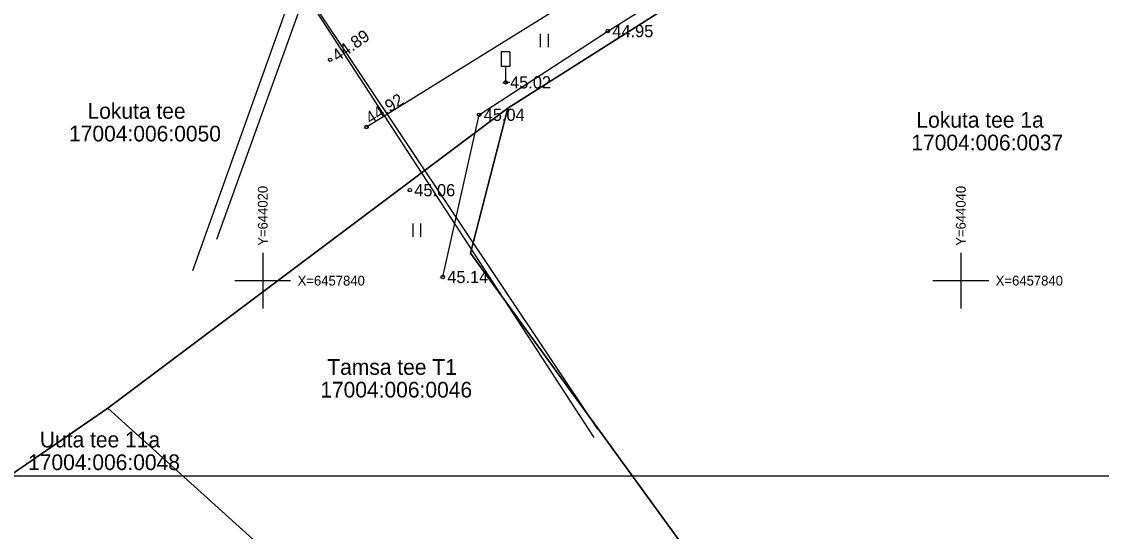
# Model space of a CAD drawing. Extents: x 631995 to 644424, y 6444071 to 6458238.
# Drawn here: x 644013.09 to 644044.03, y 6457832.81 to 6457847.43 of the extents above; entities that cross this region are included whole.
import ezdxf

# ---------------------------------------------------------------- set-up
doc = ezdxf.new("R2010")
doc.units = 0
for name, color, linetype in [('AED', 7, 'Continuous'), ('HALJASTUS', 7, 'Continuous'), ('KORGUS', 7, 'Continuous'), ('KTRASS', 7, 'Continuous'), ('LIIKLUS', 7, 'Continuous'), ('MOOTKOOD', 7, 'Continuous'), ('MOOTKORG', 7, 'Continuous'), ('MOOTMPUNKT', 7, 'Continuous'), ('MOOTNR', 7, 'Continuous'), ('MPOHULIIN', 7, 'Continuous'), ('PIIR', 7, 'Continuous'), ('SIOHULIIN', 7, 'Continuous'), ('TEE', 7, 'Continuous'), ('VORK', 7, 'Continuous'), ('VORMISTUS', 7, 'Continuous'), ('VTRASS', 7, 'Continuous')]:
    doc.layers.add(name, color=color, linetype=linetype)

msp = doc.modelspace()

# ---------------------------------------------------------------- linework, layer by layer
at = {"layer": 'AED'}
msp.add_lwpolyline([(644025.159, 6457840.106), (644026.202, 6457844.757), (644029.888, 6457847.156), (644036.61, 6457851.377), (644041.982, 6457854.765), (644047.072, 6457857.96)], dxfattribs=at)
at = {"layer": 'HALJASTUS'}
for p, q in [((644027.948, 6457847.079), (644027.948, 6457846.699)), ((644028.176, 6457847.079), (644028.176, 6457846.699)), ((644024.297, 6457841.638), (644024.297, 6457841.257)), ((644024.524, 6457841.638), (644024.524, 6457841.257))]:
    msp.add_line(p, q, dxfattribs=at)
at = {"layer": 'KORGUS'}
for centre in [(644029.888, 6457847.156), (644021.933, 6457846.334), (644026.202, 6457844.757), (644022.972, 6457844.405), (644024.213, 6457842.594), (644025.159, 6457840.106)]:
    msp.add_circle(centre, 0.05, dxfattribs=at)
at = {"layer": 'KTRASS'}
msp.add_line((644021.863, 6457851.14), (644017.984, 6457840.286), dxfattribs=at)
at = {"layer": 'LIIKLUS'}
for p, q in [((644026.833, 6457846.561), (644026.833, 6457846.136)), ((644027.083, 6457846.561), (644026.833, 6457846.561)), ((644027.083, 6457846.561), (644027.083, 6457846.136)), ((644027.083, 6457846.136), (644026.833, 6457846.136)), ((644026.958, 6457846.136), (644026.958, 6457845.686)), ((644027.083, 6457845.686), (644026.958, 6457845.686))]:
    msp.add_line(p, q, dxfattribs=at)
at = {"layer": 'MOOTMPUNKT'}
msp.add_circle((644026.958, 6457845.686), 0.05, dxfattribs=at)
at = {"layer": 'MPOHULIIN'}
msp.add_line((644018.598, 6457852.225), (644029.483, 6457835.507), dxfattribs=at)
at = {"layer": 'PIIR'}
for points in [[(644012.86, 6457850.92), (644071.64, 6457883.69), (644077.08, 6457874.74), (644129.01, 6457863.28), (644173.15, 6457834.75), (644182.27, 6457828.86), (644182.93, 6457826.97), (644180.68, 6457822.12), (644179.37, 6457819.99), (644178.89, 6457817.33), (644176.91, 6457818.17), (644123.76, 6457854.52), (644063.67, 6457866.55), (644047.3, 6457857.81), (644027.02, 6457844.95), (644015.56, 6457836.34), (644009.42, 6457832.12)], [(644027.02, 6457844.95), (644047.3, 6457857.81), (644073.49, 6457814.92), (644052.27, 6457804.54), (644025.95, 6457840.79)], [(643999.66, 6457800.61), (644009.42, 6457832.12), (644015.56, 6457836.34), (644024.57, 6457828.2), (644009.22, 6457815.14)]]:
    msp.add_lwpolyline(points, close=True, dxfattribs=at)
msp.add_lwpolyline([(644060.34, 6457762.97), (644062.47, 6457766.56), (644056.78, 6457779.28), (644024.57, 6457828.2), (644015.56, 6457836.34), (644027.02, 6457844.95), (644025.95, 6457840.79), (644052.27, 6457804.54), (644068.6, 6457772.82), (644071.37, 6457766.77), (644081.11, 6457745.42)], dxfattribs=at)
at = {"layer": 'SIOHULIIN'}
msp.add_lwpolyline([(644029.604, 6457835.742), (644018.598, 6457852.225), (644060.978, 6457877.649), (644083.057, 6457872.926)], dxfattribs=at)
at = {"layer": 'TEE'}
msp.add_lwpolyline([(644066.571, 6457868.382), (644062.07, 6457867.559), (644058.209, 6457866.232), (644053.67, 6457864.329), (644047.298, 6457860.423), (644041.075, 6457856.208), (644035.771, 6457852.681), (644029.227, 6457848.289), (644022.972, 6457844.405)], dxfattribs=at)
at = {"layer": 'VORK'}
for p, q in [((644020, 6457840.8), (644020, 6457839.2)), ((644040, 6457840.8), (644040, 6457839.2)), ((644019.2, 6457840), (644020.8, 6457840)), ((644039.2, 6457840), (644040.8, 6457840))]:
    msp.add_line(p, q, dxfattribs=at)
at = {"layer": 'VORMISTUS'}
msp.add_lwpolyline([(644082.479, 6457890.992), (644082.479, 6457834.392), (644003.879, 6457834.392), (644003.879, 6457890.992)], close=True, dxfattribs=at)
at = {"layer": 'VTRASS'}
msp.add_lwpolyline([(644083.279, 6457868.233), (644060.783, 6457872.902), (644041.958, 6457862.568), (644022.109, 6457850.728), (644018.674, 6457841.183)], dxfattribs=at)

# ---------------------------------------------------------------- texts
at = {"layer": 'KORGUS'}
for s, rotation, p in [(' 44.89', 34.919, (644022.033, 6457846.191)), (' 44.92', 31.8379, (644022.972, 6457844.405))]:
    msp.add_text(s, height=0.35, rotation=rotation, dxfattribs=at).set_placement(p)
for s, p in [(' 44.95', (644029.888, 6457846.981)), (' 45.04', (644026.202, 6457844.582)), (' 45.06', (644024.213, 6457842.419)), (' 45.14', (644025.159, 6457839.931))]:
    msp.add_text(s, height=0.35, dxfattribs=at).set_placement(p)
at = {"layer": 'MOOTKOOD'}
for s, p in [('11023', (644029.774, 6457847.121)), ('11023', (644021.819, 6457846.299)), ('1114', (644026.864, 6457845.651)), ('11023', (644026.088, 6457844.722)), ('11023', (644022.858, 6457844.37)), ('1401', (644024.127, 6457842.559)), ('1102', (644025.068, 6457840.071))]:
    msp.add_text(s, height=0.035, dxfattribs=at).set_placement(p)
at = {"layer": 'MOOTKORG'}
msp.add_text(' 45.02', height=0.35, dxfattribs=at).set_placement((644026.958, 6457845.511))
at = {"layer": 'MOOTNR'}
for s, p in [('309', (644029.823, 6457847.156)), ('260', (644021.868, 6457846.334)), ('313', (644026.893, 6457845.686)), ('310', (644026.137, 6457844.757)), ('259', (644022.907, 6457844.405)), ('312', (644024.147, 6457842.594)), ('311', (644025.098, 6457840.106))]:
    msp.add_text(s, height=0.035, dxfattribs=at).set_placement(p)
at = {"layer": 'PIIR'}
for s, p in [('Lokuta tee', (644014.98, 6457844.642)), ('Lokuta tee 1a', (644038.728, 6457844.386)), ('17004:006:0050', (644014.452, 6457843.992)), ('17004:006:0037', (644038.582, 6457843.736)), ('Tamsa tee T1', (644021.85, 6457837.3)), ('17004:006:0046', (644021.648, 6457836.65)), ('Uuta tee 11a', (644013.615, 6457835.219)), ('17004:006:0048', (644013.278, 6457834.569))]:
    msp.add_text(s, height=0.45, dxfattribs=at).set_placement(p)
at = {"layer": 'VORK'}
for s, p in [('Y=644020', (644020.14, 6457841)), ('Y=644040', (644040.14, 6457841))]:
    msp.add_text(s, height=0.28, rotation=90, dxfattribs=at).set_placement(p)
for p in [(644021, 6457839.86), (644041, 6457839.86)]:
    msp.add_text('X=6457840', height=0.28, dxfattribs=at).set_placement(p)

doc.saveas('drawing.dxf')
